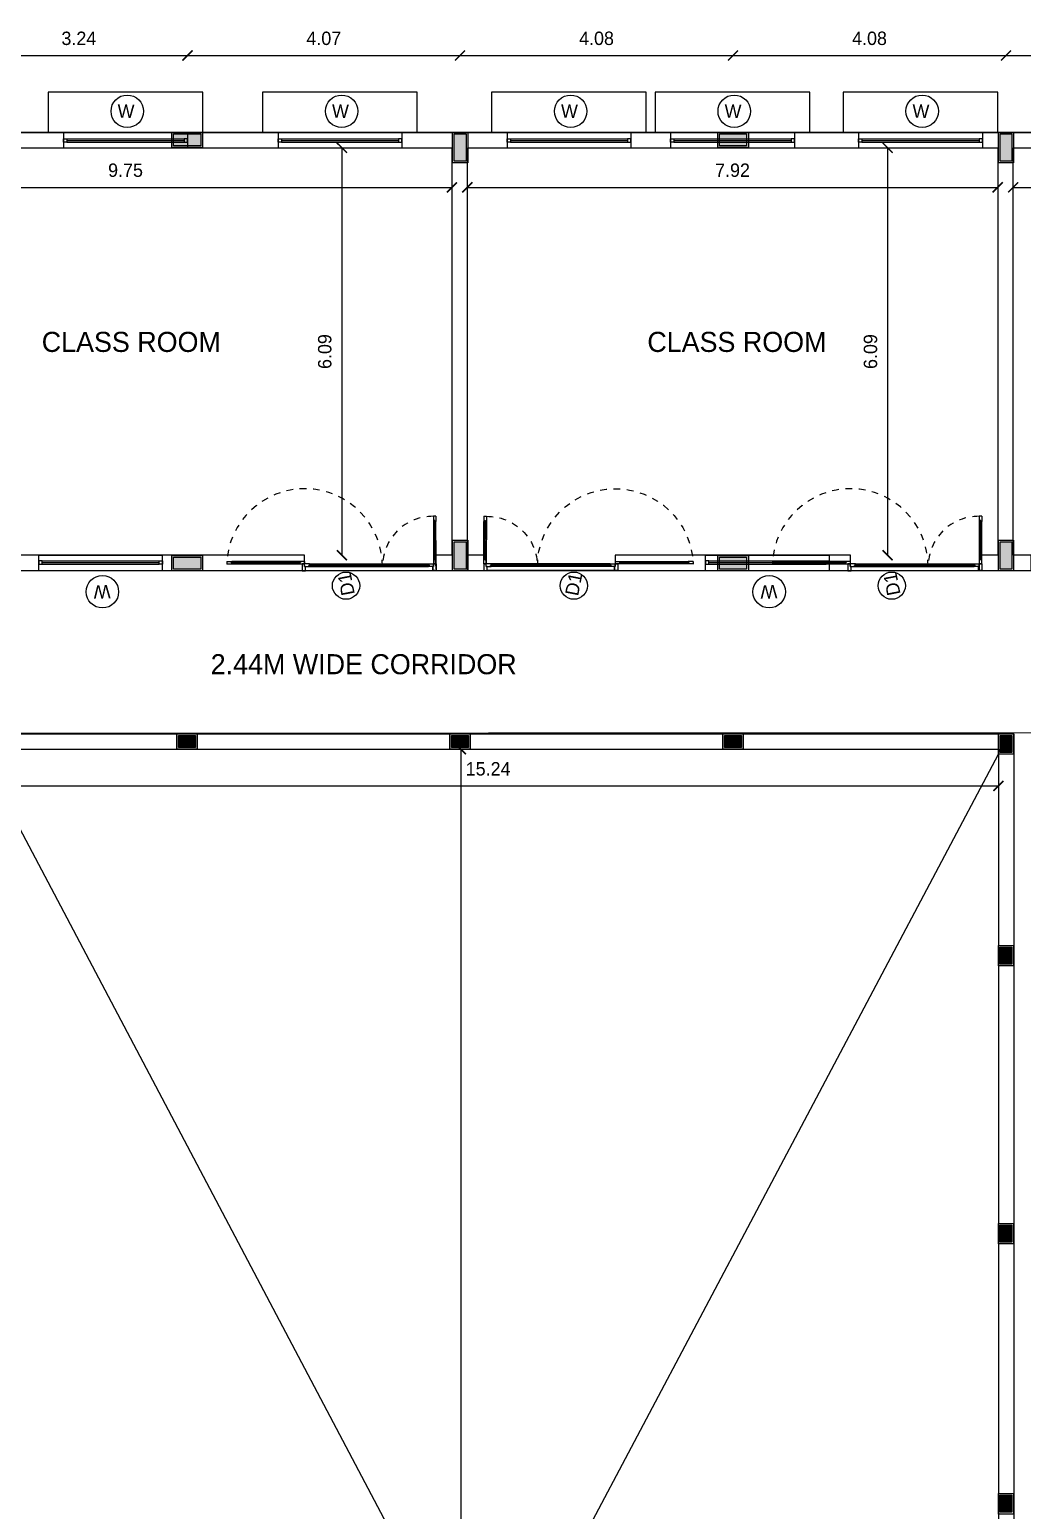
# Model space of a CAD drawing. Header units: metres. Extents: x 6102560 to 6120122, y -6664095 to -6659794.
# Drawn here: x 6102573.17 to 6102588, y -6659897.64 to -6659875.51 of the extents above; entities that cross this region are included whole.
import ezdxf

# ---------------------------------------------------------------- set-up
doc = ezdxf.new("R2010")
doc.units = ezdxf.units.M
doc.header["$LTSCALE"] = 500
doc.header["$MEASUREMENT"] = 0
for name, pattern in [('DASHED2', [0.375, 0.25, -0.125]), ('HIDDEN', [0.375, 0.25, -0.125]), ('PHANTOM2', [1.25, 0.625, -0.125, 0.125, -0.125, 0.125, -0.125])]:
    doc.linetypes.add(name, pattern=pattern)
doc.layers.get('0').update_dxf_attribs({"linetype": 'CONTINUOUS'})
doc.layers.get('Defpoints').update_dxf_attribs({"linetype": 'CONTINUOUS'})
for name, color, linetype in [('above', 250, 'DASHED2'), ('BLK_1_FLR_0_BLT_UP_AREA_DEDUCT', 26, 'CONTINUOUS'), ('BLK_1_FLR_0_CARPET_AREA', 10, 'CONTINUOUS'), ('BLK_1_FLR_0_CHAJJA', 6, 'CONTINUOUS'), ('BLK_1_FLR_0_REGULAR_ROOM_1', 117, 'CONTINUOUS'), ('DOORTEXT', 13, 'CONTINUOUS'), ('ED', 30, 'CONTINUOUS'), ('FURN1', 252, 'CONTINUOUS'), ('FURNITURE', 252, 'CONTINUOUS'), ('FURNITURES', 252, 'CONTINUOUS'), ('TEXT', 4, 'CONTINUOUS'), ('W-SCH', 205, 'CONTINUOUS'), ('wall', 125, 'CONTINUOUS'), ('wall1', 125, 'CONTINUOUS'), ('WINDOWS', 252, 'CONTINUOUS')]:
    doc.layers.add(name, color=color, linetype=linetype)
doc.layers.add('BLK_1_FLR_0_BLT_UP_AREA', color=26, linetype='CONTINUOUS', plot=False)
doc.styles.add('RM', font='GOTHIC.TTF')
doc.styles.add('S2', font='GOTHIC.TTF')
doc.styles.add('USA TEXT', font='GOTHIC.TTF')
doc.dimstyles.new('1-100-ED', dxfattribs={"dimtxt": 0.2, "dimasz": 0.15, "dimexe": 0.18, "dimexo": 0.0625, "dimgap": 0.15, "dimtad": 1, "dimzin": 0, "dimdsep": 46, "dimtxsty": 'USA TEXT', "dimblk": 'ARCHTICK', "dimcen": 0.1, "dimse1": 1, "dimse2": 1, "dimclrd": 256, "dimclrt": 256, "dimadec": 0, "dimazin": 0, "dimtfac": 1, "dimtofl": 0, "dimtmove": 0, "dimatfit": 3, "dimldrblk": 'ARCHTICK', "dimfxl": 0, "dimtolj": 1, "dimtzin": 0, "dimarcsym": 0})

# ---------------------------------------------------------------- blocks, each defined once
blk = doc.blocks.new('_ArchTick')
at = {"color": 0, "linetype": 'ByBlock', "const_width": 0.15}
blk.add_lwpolyline([(-0.5, -0.5), (0.5, 0.5)], dxfattribs=at)
blk = doc.blocks.new('*D69')
at = {"layer": 'Defpoints', "color": 0}
for p in [(6102587.862, -6659877.272), (6102596.942, -6659877.272), (6102596.942, -6659877.864)]:
    blk.add_point(p, dxfattribs=at)
at = {"layer": 'ED', "linetype": 'PHANTOM2', "lineweight": -2}
blk.add_line((6102587.862, -6659877.864), (6102596.942, -6659877.864), dxfattribs=at)
at = {"layer": 'ED', "lineweight": -2, "xscale": 0.15, "yscale": 0.15, "zscale": 0.15, "rotation": 180}
blk.add_blockref('_ArchTick', (6102587.862, -6659877.864), dxfattribs=at)
at = {"layer": 'ED', "lineweight": -2, "xscale": 0.15, "yscale": 0.15, "zscale": 0.15}
blk.add_blockref('_ArchTick', (6102596.942, -6659877.864), dxfattribs=at)
at = {"layer": 'ED', "insert": (6102592.402, -6659877.609), "char_height": 0.2, "attachment_point": 5, "style": 'USA TEXT'}
blk.add_mtext('\\A1;9.08', dxfattribs=at)
blk = doc.blocks.new('*D70')
at = {"layer": 'Defpoints', "color": 0}
for p in [(6102578.375, -6659877.273), (6102577.838, -6659883.362), (6102578.375, -6659883.362)]:
    blk.add_point(p, dxfattribs=at)
at = {"layer": 'ED', "linetype": 'PHANTOM2', "lineweight": -2}
blk.add_line((6102577.838, -6659877.273), (6102577.838, -6659883.362), dxfattribs=at)
at = {"layer": 'ED', "lineweight": -2, "xscale": 0.15, "yscale": 0.15, "zscale": 0.15}
for p, rotation in [((6102577.838, -6659877.273), 90), ((6102577.838, -6659883.362), 270)]:
    blk.add_blockref('_ArchTick', p, dxfattribs=dict(at, rotation=rotation))
at = {"layer": 'ED', "insert": (6102577.583, -6659880.318), "char_height": 0.2, "attachment_point": 5, "rotation": 90, "style": 'USA TEXT'}
blk.add_mtext('\\A1;6.09', dxfattribs=at)
blk = doc.blocks.new('*D71')
at = {"layer": 'Defpoints', "color": 0}
for p in [(6102569.732, -6659877.272), (6102579.482, -6659877.272), (6102579.482, -6659877.864)]:
    blk.add_point(p, dxfattribs=at)
at = {"layer": 'ED', "linetype": 'PHANTOM2', "lineweight": -2}
blk.add_line((6102569.732, -6659877.864), (6102579.482, -6659877.864), dxfattribs=at)
at = {"layer": 'ED', "lineweight": -2, "xscale": 0.15, "yscale": 0.15, "zscale": 0.15, "rotation": 180}
blk.add_blockref('_ArchTick', (6102569.732, -6659877.864), dxfattribs=at)
at = {"layer": 'ED', "lineweight": -2, "xscale": 0.15, "yscale": 0.15, "zscale": 0.15}
blk.add_blockref('_ArchTick', (6102579.482, -6659877.864), dxfattribs=at)
at = {"layer": 'ED', "insert": (6102574.607, -6659877.609), "char_height": 0.2, "attachment_point": 5, "style": 'USA TEXT'}
blk.add_mtext('\\A1;9.75', dxfattribs=at)
blk = doc.blocks.new('A$C62665808')
at = {"layer": 'FURNITURES', "color": 233}
for p, q in [((512, 100), (437, 100)), ((450, 62), (512, 62)), ((500, 78), (500, 84)), ((512, 84), (500, 84)), ((512, 78), (500, 78)), ((512, 84), (512, 100)), ((512, 62), (512, 78)), ((2288, 84), (2288, 100)), ((2288, 100), (2363, 100)), ((2288, 84), (2300, 84)), ((2288, 62), (2288, 78)), ((2288, 78), (2300, 78)), ((2350, 62), (2288, 62)), ((2300, 78), (2300, 84))]:
    blk.add_line(p, q, dxfattribs=at)
at = {"layer": 'FURNITURES', "color": 250}
for p, q in [((512, 100), (2288, 100)), ((512, 84), (2300, 84)), ((512, 78), (2300, 78)), ((512, 62), (2288, 62))]:
    blk.add_line(p, q, dxfattribs=at)
at = {"layer": 'FURNITURES', "color": 250, "linetype": 'HIDDEN', "ltscale": 0.5}
for centre, radius, start, end in [((437, 62), 1163, 359.9985, 178.1522), ((2350, 62), 750, 89.1025, 179.9987)]:
    blk.add_arc(centre, radius, start, end, dxfattribs=at)
at = {"layer": 'wall', "color": 7}
for p, q in [((2362, 812), (2362, 737)), ((2399, 812), (2362, 812)), ((2377, 737), (2362, 737)), ((2362, 737), (2363, 175)), ((2378, 175), (2377, 750)), ((2384, 750), (2377, 750)), ((2377, 737), (2377, 750)), ((2384, 175), (2384, 750)), ((2384, 737), (2384, 750)), ((2399, 737), (2384, 737)), ((2399, 812), (2399, 737)), ((2400, 175), (2399, 737)), ((-725, 137), (-650, 137)), ((-725, 137), (-725, 100)), ((-725, 100), (-650, 100)), ((363, 122), (-662, 122)), ((-662, 122), (-662, 116)), ((-650, 122), (-662, 122)), ((363, 116), (-662, 116)), ((-650, 116), (-662, 116)), ((-650, 137), (-650, 122)), ((363, 137), (-650, 137)), ((-650, 116), (-650, 100)), ((-650, 100), (363, 100)), ((437, 137), (363, 137)), ((363, 137), (363, 122)), ((363, 122), (375, 122)), ((363, 116), (363, 100)), ((363, 116), (375, 116)), ((363, 100), (437, 100)), ((375, 122), (375, 116)), ((437, 137), (437, 100)), ((437, 62), (437, 100)), ((437, 62), (450, 62)), ((2363, 62), (2350, 62)), ((2378, 175), (2363, 175)), ((2363, 175), (2363, 100)), ((2363, 62), (2363, 100)), ((2400, 100), (2363, 100)), ((2378, 175), (2378, 162)), ((2384, 162), (2378, 162)), ((2400, 175), (2384, 175)), ((2384, 175), (2384, 162)), ((2400, 100), (2400, 175))]:
    blk.add_line(p, q, dxfattribs=at)
for points in [[(437, 100), (400, 100), (400, 0), (450, 0), (450, 62)], [(2363, 100), (2400, 100), (2400, 0), (2350, 0), (2350, 62)]]:
    blk.add_lwpolyline(points, dxfattribs=at)
blk = doc.blocks.new('*D72')
at = {"layer": 'Defpoints', "color": 0}
for p in [(6102586.525, -6659877.273), (6102585.988, -6659883.362), (6102586.525, -6659883.362)]:
    blk.add_point(p, dxfattribs=at)
at = {"layer": 'ED', "linetype": 'PHANTOM2', "lineweight": -2}
blk.add_line((6102585.988, -6659877.273), (6102585.988, -6659883.362), dxfattribs=at)
at = {"layer": 'ED', "lineweight": -2, "xscale": 0.15, "yscale": 0.15, "zscale": 0.15}
for p, rotation in [((6102585.988, -6659877.273), 90), ((6102585.988, -6659883.362), 270)]:
    blk.add_blockref('_ArchTick', p, dxfattribs=dict(at, rotation=rotation))
at = {"layer": 'ED', "insert": (6102585.733, -6659880.318), "char_height": 0.2, "attachment_point": 5, "rotation": 90, "style": 'USA TEXT'}
blk.add_mtext('\\A1;6.09', dxfattribs=at)
blk = doc.blocks.new('*D73')
at = {"layer": 'Defpoints', "color": 0}
for p in [(6102579.712, -6659877.272), (6102587.632, -6659877.272), (6102587.632, -6659877.864)]:
    blk.add_point(p, dxfattribs=at)
at = {"layer": 'ED', "linetype": 'PHANTOM2', "lineweight": -2}
blk.add_line((6102579.712, -6659877.864), (6102587.632, -6659877.864), dxfattribs=at)
at = {"layer": 'ED', "lineweight": -2, "xscale": 0.15, "yscale": 0.15, "zscale": 0.15, "rotation": 180}
blk.add_blockref('_ArchTick', (6102579.712, -6659877.864), dxfattribs=at)
at = {"layer": 'ED', "lineweight": -2, "xscale": 0.15, "yscale": 0.15, "zscale": 0.15}
blk.add_blockref('_ArchTick', (6102587.632, -6659877.864), dxfattribs=at)
at = {"layer": 'ED', "insert": (6102583.672, -6659877.609), "char_height": 0.2, "attachment_point": 5, "style": 'USA TEXT'}
blk.add_mtext('\\A1;7.92', dxfattribs=at)
blk = doc.blocks.new('pillar')
h = blk.add_hatch(color=256)
h.dxf.hatch_style = 1
h.paths.add_polyline_path([(706166.06, -163844.8), (706182.06, -163844.8), (706182.06, -163837.8), (706166.06, -163837.8)])
h = blk.add_hatch(color=256)
h.dxf.hatch_style = 1
h.paths.add_polyline_path([(706331.06, -163837.8), (706331.06, -163853.8), (706338.06, -163853.8), (706338.06, -163837.8)])
h = blk.add_hatch(color=256)
h.dxf.hatch_style = 1
h.paths.add_polyline_path([(706487.06, -163844.8), (706503.06, -163844.8), (706503.06, -163837.8), (706487.06, -163837.8)])
h = blk.add_hatch(color=256)
h.dxf.hatch_style = 1
h.paths.add_polyline_path([(706652.06, -163837.8), (706652.06, -163853.8), (706659.06, -163853.8), (706659.06, -163837.8)])
h = blk.add_hatch(color=256)
h.dxf.hatch_style = 1
h.paths.add_polyline_path([(706331.06, -164077.8), (706331.06, -164093.8), (706338.06, -164093.8), (706338.06, -164077.8)])
h = blk.add_hatch(color=256)
h.dxf.hatch_style = 1
h.paths.add_polyline_path([(706652.06, -164077.8), (706652.06, -164093.8), (706659.06, -164093.8), (706659.06, -164077.8)])
h = blk.add_hatch(color=256)
h.dxf.hatch_style = 1
h.paths.add_polyline_path([(706166.06, -164093.8), (706182.06, -164093.8), (706182.06, -164086.8), (706166.06, -164086.8)])
h = blk.add_hatch(color=256)
h.dxf.hatch_style = 1
h.paths.add_polyline_path([(706487.06, -164093.8), (706503.06, -164093.8), (706503.06, -164086.8), (706487.06, -164086.8)])
h = blk.add_hatch(color=256)
h.dxf.hatch_style = 1
h.paths.add_polyline_path([(706169.06, -164191.8), (706169.06, -164198.8), (706179.06, -164198.8), (706179.06, -164191.8)])
h = blk.add_hatch(color=256)
h.dxf.hatch_style = 1
h.paths.add_polyline_path([(706329.56, -164191.8), (706329.56, -164198.8), (706339.56, -164198.8), (706339.56, -164191.8)])
h = blk.add_hatch(color=256)
h.dxf.hatch_style = 1
h.paths.add_polyline_path([(706490.06, -164191.8), (706490.06, -164198.8), (706500.06, -164198.8), (706500.06, -164191.8)])
h = blk.add_hatch(color=256)
h.dxf.hatch_style = 1
h.paths.add_polyline_path([(706652.06, -164201.8), (706659.06, -164201.8), (706659.06, -164191.8), (706652.06, -164191.8)])
h = blk.add_hatch(color=256)
h.dxf.hatch_style = 1
h.paths.add_polyline_path([(706652.06, -164326.3), (706659.06, -164326.3), (706659.06, -164316.3), (706652.06, -164316.3)])
h = blk.add_hatch(color=256)
h.dxf.hatch_style = 1
h.paths.add_polyline_path([(706652.06, -164489.8), (706659.06, -164489.8), (706659.06, -164479.8), (706652.06, -164479.8)])
h = blk.add_hatch(color=256)
h.dxf.hatch_style = 1
h.paths.add_polyline_path([(706652.06, -164648.8), (706659.06, -164648.8), (706659.06, -164638.8), (706652.06, -164638.8)])
for points in [[(706183.06, -163845.8), (706165.06, -163845.8), (706165.06, -163836.8), (706183.06, -163836.8)], [(706330.06, -163854.8), (706330.06, -163836.8), (706339.06, -163836.8), (706339.06, -163854.8)], [(706504.06, -163845.8), (706486.06, -163845.8), (706486.06, -163836.8), (706504.06, -163836.8)], [(706651.06, -163854.8), (706651.06, -163836.8), (706660.06, -163836.8), (706660.06, -163854.8)], [(706182.06, -163844.8), (706166.06, -163844.8), (706166.06, -163837.8), (706182.06, -163837.8)], [(706331.06, -163853.8), (706331.06, -163837.8), (706338.06, -163837.8), (706338.06, -163853.8)], [(706503.06, -163844.8), (706487.06, -163844.8), (706487.06, -163837.8), (706503.06, -163837.8)], [(706652.06, -163853.8), (706652.06, -163837.8), (706659.06, -163837.8), (706659.06, -163853.8)], [(706330.06, -164094.8), (706330.06, -164076.8), (706339.06, -164076.8), (706339.06, -164094.8)], [(706331.06, -164093.8), (706331.06, -164077.8), (706338.06, -164077.8), (706338.06, -164093.8)], [(706651.06, -164094.8), (706651.06, -164076.8), (706660.06, -164076.8), (706660.06, -164094.8)], [(706652.06, -164093.8), (706652.06, -164077.8), (706659.06, -164077.8), (706659.06, -164093.8)], [(706183.06, -164094.8), (706165.06, -164094.8), (706165.06, -164085.8), (706183.06, -164085.8)], [(706182.06, -164093.8), (706166.06, -164093.8), (706166.06, -164086.8), (706182.06, -164086.8)], [(706504.06, -164094.8), (706486.06, -164094.8), (706486.06, -164085.8), (706504.06, -164085.8)], [(706503.06, -164093.8), (706487.06, -164093.8), (706487.06, -164086.8), (706503.06, -164086.8)], [(706168.06, -164199.8), (706168.06, -164190.8), (706180.06, -164190.8), (706180.06, -164199.8)], [(706169.06, -164198.8), (706169.06, -164191.8), (706179.06, -164191.8), (706179.06, -164198.8)], [(706328.56, -164199.8), (706328.56, -164190.8), (706340.56, -164190.8), (706340.56, -164199.8)], [(706329.56, -164198.8), (706329.56, -164191.8), (706339.56, -164191.8), (706339.56, -164198.8)], [(706489.06, -164199.8), (706489.06, -164190.8), (706501.06, -164190.8), (706501.06, -164199.8)], [(706490.06, -164198.8), (706490.06, -164191.8), (706500.06, -164191.8), (706500.06, -164198.8)], [(706660.06, -164202.8), (706651.06, -164202.8), (706651.06, -164190.8), (706660.06, -164190.8)], [(706659.06, -164201.8), (706652.06, -164201.8), (706652.06, -164191.8), (706659.06, -164191.8)], [(706660.06, -164327.3), (706651.06, -164327.3), (706651.06, -164315.3), (706660.06, -164315.3)], [(706659.06, -164326.3), (706652.06, -164326.3), (706652.06, -164316.3), (706659.06, -164316.3)], [(706660.06, -164490.8), (706651.06, -164490.8), (706651.06, -164478.8), (706660.06, -164478.8)], [(706659.06, -164489.8), (706652.06, -164489.8), (706652.06, -164479.8), (706659.06, -164479.8)], [(706660.06, -164649.8), (706651.06, -164649.8), (706651.06, -164637.8), (706660.06, -164637.8)], [(706659.06, -164648.8), (706652.06, -164648.8), (706652.06, -164638.8), (706659.06, -164638.8)]]:
    blk.add_lwpolyline(points, close=True)
blk = doc.blocks.new('*D41')
at = {"linetype": 'PHANTOM2', "lineweight": -2}
blk.add_line((6102572.288, -6659875.893), (6102575.532, -6659875.893), dxfattribs=at)
at = {"layer": 'Defpoints', "color": 0}
for p in [(6102575.532, -6659875.893), (6102572.288, -6659877.04), (6102575.532, -6659877.04)]:
    blk.add_point(p, dxfattribs=at)
at = {"lineweight": -2, "xscale": 0.15, "yscale": 0.15, "zscale": 0.15, "rotation": 180}
blk.add_blockref('_ArchTick', (6102572.288, -6659875.893), dxfattribs=at)
at = {"lineweight": -2, "xscale": 0.15, "yscale": 0.15, "zscale": 0.15}
blk.add_blockref('_ArchTick', (6102575.532, -6659875.893), dxfattribs=at)
at = {"insert": (6102573.91, -6659875.638), "char_height": 0.2, "attachment_point": 5, "style": 'USA TEXT'}
blk.add_mtext('\\A1;3.24', dxfattribs=at)
blk = doc.blocks.new('*D120')
at = {"linetype": 'PHANTOM2', "lineweight": -2}
blk.add_line((6102575.532, -6659875.893), (6102579.603, -6659875.893), dxfattribs=at)
at = {"layer": 'Defpoints', "color": 0}
for p in [(6102579.603, -6659875.893), (6102575.532, -6659877.04), (6102579.603, -6659877.04)]:
    blk.add_point(p, dxfattribs=at)
at = {"lineweight": -2, "xscale": 0.15, "yscale": 0.15, "zscale": 0.15, "rotation": 180}
blk.add_blockref('_ArchTick', (6102575.532, -6659875.893), dxfattribs=at)
at = {"lineweight": -2, "xscale": 0.15, "yscale": 0.15, "zscale": 0.15}
blk.add_blockref('_ArchTick', (6102579.603, -6659875.893), dxfattribs=at)
at = {"insert": (6102577.568, -6659875.638), "char_height": 0.2, "attachment_point": 5, "style": 'USA TEXT'}
blk.add_mtext('\\A1;4.07', dxfattribs=at)
blk = doc.blocks.new('*D121')
at = {"linetype": 'PHANTOM2', "lineweight": -2}
blk.add_line((6102579.603, -6659875.893), (6102583.68, -6659875.893), dxfattribs=at)
at = {"layer": 'Defpoints', "color": 0}
for p in [(6102583.68, -6659875.893), (6102579.603, -6659877.04), (6102583.68, -6659877.065)]:
    blk.add_point(p, dxfattribs=at)
at = {"lineweight": -2, "xscale": 0.15, "yscale": 0.15, "zscale": 0.15, "rotation": 180}
blk.add_blockref('_ArchTick', (6102579.603, -6659875.893), dxfattribs=at)
at = {"lineweight": -2, "xscale": 0.15, "yscale": 0.15, "zscale": 0.15}
blk.add_blockref('_ArchTick', (6102583.68, -6659875.893), dxfattribs=at)
at = {"insert": (6102581.641, -6659875.638), "char_height": 0.2, "attachment_point": 5, "style": 'USA TEXT'}
blk.add_mtext('\\A1;4.08', dxfattribs=at)
blk = doc.blocks.new('*D122')
at = {"linetype": 'PHANTOM2', "lineweight": -2}
blk.add_line((6102583.68, -6659875.893), (6102587.756, -6659875.893), dxfattribs=at)
at = {"layer": 'Defpoints', "color": 0}
for p in [(6102587.756, -6659875.893), (6102583.68, -6659877.065), (6102587.756, -6659877.04)]:
    blk.add_point(p, dxfattribs=at)
at = {"lineweight": -2, "xscale": 0.15, "yscale": 0.15, "zscale": 0.15, "rotation": 180}
blk.add_blockref('_ArchTick', (6102583.68, -6659875.893), dxfattribs=at)
at = {"lineweight": -2, "xscale": 0.15, "yscale": 0.15, "zscale": 0.15}
blk.add_blockref('_ArchTick', (6102587.756, -6659875.893), dxfattribs=at)
at = {"insert": (6102585.718, -6659875.638), "char_height": 0.2, "attachment_point": 5, "style": 'USA TEXT'}
blk.add_mtext('\\A1;4.08', dxfattribs=at)
blk = doc.blocks.new('*D123')
at = {"linetype": 'PHANTOM2', "lineweight": -2}
blk.add_line((6102587.756, -6659875.893), (6102590.423, -6659875.893), dxfattribs=at)
at = {"layer": 'Defpoints', "color": 0}
for p in [(6102590.423, -6659875.893), (6102587.756, -6659877.04), (6102590.423, -6659877.04)]:
    blk.add_point(p, dxfattribs=at)
at = {"lineweight": -2, "xscale": 0.15, "yscale": 0.15, "zscale": 0.15, "rotation": 180}
blk.add_blockref('_ArchTick', (6102587.756, -6659875.893), dxfattribs=at)
at = {"lineweight": -2, "xscale": 0.15, "yscale": 0.15, "zscale": 0.15}
blk.add_blockref('_ArchTick', (6102590.423, -6659875.893), dxfattribs=at)
at = {"insert": (6102589.09, -6659875.638), "char_height": 0.2, "attachment_point": 5, "style": 'USA TEXT'}
blk.add_mtext('\\A1;2.67', dxfattribs=at)
blk = doc.blocks.new('*D143')
at = {"linetype": 'PHANTOM2', "lineweight": -2}
blk.add_line((6102572.402, -6659886.81), (6102587.642, -6659886.81), dxfattribs=at)
at = {"layer": 'Defpoints', "color": 0}
for p in [(6102572.402, -6659886.262), (6102587.642, -6659886.262), (6102587.642, -6659886.81)]:
    blk.add_point(p, dxfattribs=at)
at = {"lineweight": -2, "xscale": 0.15, "yscale": 0.15, "zscale": 0.15, "rotation": 180}
blk.add_blockref('_ArchTick', (6102572.402, -6659886.81), dxfattribs=at)
at = {"lineweight": -2, "xscale": 0.15, "yscale": 0.15, "zscale": 0.15}
blk.add_blockref('_ArchTick', (6102587.642, -6659886.81), dxfattribs=at)
at = {"insert": (6102580.022, -6659886.555), "char_height": 0.2, "attachment_point": 5, "style": 'USA TEXT'}
blk.add_mtext('\\A1;15.24', dxfattribs=at)
blk = doc.blocks.new('*D144')
at = {"linetype": 'PHANTOM2', "lineweight": -2}
blk.add_line((6102579.614, -6659886.26), (6102579.614, -6659915.134), dxfattribs=at)
at = {"layer": 'Defpoints', "color": 0}
for p in [(6102579.603, -6659886.26), (6102579.603, -6659915.134), (6102579.614, -6659915.134)]:
    blk.add_point(p, dxfattribs=at)
at = {"lineweight": -2, "xscale": 0.15, "yscale": 0.15, "zscale": 0.15}
for p, rotation in [((6102579.614, -6659886.26), 90), ((6102579.614, -6659915.134), 270)]:
    blk.add_blockref('_ArchTick', p, dxfattribs=dict(at, rotation=rotation))
at = {"insert": (6102579.359, -6659900.697), "char_height": 0.2, "attachment_point": 5, "rotation": 90, "style": 'USA TEXT'}
blk.add_mtext('\\A1;28.87', dxfattribs=at)

msp = doc.modelspace()

# ---------------------------------------------------------------- linework, layer by layer
msp.add_line((6102596.41637, -6659883.59357), (6102571.91363, -6659883.59363))
at = {"color": 15}
for points in [[(6102569.7319, -6659877.27235), (6102579.4819, -6659877.27235), (6102579.4819, -6659883.36235), (6102579.22218, -6659883.3627), (6102579.24372, -6659883.59235), (6102579.7119, -6659883.59235), (6102579.7119, -6659877.27235), (6102587.6319, -6659877.27235), (6102587.6319, -6659883.36235), (6102587.35656, -6659883.36235), (6102587.35657, -6659883.59235), (6102588.13036, -6659883.59235), (6102588.13043, -6659883.36235), (6102587.8619, -6659883.36235), (6102587.8619, -6659877.27235), (6102596.6337, -6659877.27235), (6102596.6337, -6659883.36235), (6102596.6337, -6659883.36273), (6102596.6337, -6659883.59235), (6102596.6337, -6659883.59235), (6102596.6337, -6659886.01249), (6102563.4119, -6659886.03235)], [(6102572.1719, -6659886.03055), (6102587.8707, -6659886.01898)]]:
    msp.add_lwpolyline(points, dxfattribs=at)
at = {"linetype": 'PHANTOM2', "ltscale": 500}
for points in [[(6102587.6421, -6659915.13435), (6102572.4019, -6659886.26235)], [(6102572.4019, -6659915.13435), (6102587.6421, -6659886.33635)]]:
    msp.add_lwpolyline(points, dxfattribs=at)
at = {"color": 15, "linetype": 'Continuous'}
msp.add_lwpolyline([(6102572.4019, -6659886.26235), (6102587.6421, -6659886.26235), (6102587.6421, -6659915.13435), (6102572.4019, -6659915.13435)], close=True, dxfattribs=at)
at = {"layer": 'above'}
for points in [[(6102575.76243, -6659877.04231), (6102575.76243, -6659876.44231), (6102573.45211, -6659876.44226), (6102573.45212, -6659877.04216)], [(6102578.96453, -6659877.04224), (6102578.96453, -6659876.44224), (6102576.65421, -6659876.44218), (6102576.65422, -6659877.04208)], [(6102582.38447, -6659877.04231), (6102582.38448, -6659876.44231), (6102580.07415, -6659876.44226), (6102580.07416, -6659877.04215)], [(6102584.82705, -6659877.04231), (6102584.82705, -6659876.44231), (6102582.51673, -6659876.44226), (6102582.51674, -6659877.04216)], [(6102587.63386, -6659877.04224), (6102587.63387, -6659876.44224), (6102585.32355, -6659876.44218), (6102585.32356, -6659877.04208)]]:
    msp.add_lwpolyline(points, dxfattribs=at)
at = {"layer": 'BLK_1_FLR_0_BLT_UP_AREA', "color": 26, "linetype": 'Continuous'}
msp.add_lwpolyline([(6102563.1819, -6659877.04235), (6102596.8623, -6659877.04235), (6102596.8623, -6659934.34235), (6102563.1819, -6659934.34235)], close=True, dxfattribs=at)
at = {"layer": 'BLK_1_FLR_0_BLT_UP_AREA_DEDUCT', "color": 26, "linetype": 'Continuous'}
msp.add_lwpolyline([(6102572.4019, -6659886.26235), (6102587.6421, -6659886.26235), (6102587.6421, -6659915.13435), (6102572.4019, -6659915.13435)], close=True, dxfattribs=at)
at = {"layer": 'BLK_1_FLR_0_CARPET_AREA', "color": 15}
msp.add_lwpolyline([(6102572.1719, -6659886.03235), (6102587.8707, -6659886.03235), (6102587.8707, -6659915.36435), (6102572.1719, -6659915.36435)], close=True, dxfattribs=at)
at = {"layer": 'BLK_1_FLR_0_CHAJJA', "linetype": 'Continuous'}
for points in [[(6102575.76243, -6659877.04238), (6102575.76243, -6659876.44242), (6102573.45211, -6659876.44247), (6102573.45212, -6659877.04227)], [(6102578.96453, -6659877.04231), (6102578.96453, -6659876.44235), (6102576.65421, -6659876.4424), (6102576.65422, -6659877.04219)], [(6102582.38447, -6659877.04238), (6102582.38448, -6659876.44242), (6102580.07415, -6659876.44247), (6102580.07416, -6659877.04226)], [(6102584.82705, -6659877.04238), (6102584.82705, -6659876.44242), (6102582.51673, -6659876.44247), (6102582.51674, -6659877.04227)], [(6102587.63386, -6659877.04231), (6102587.63387, -6659876.44235), (6102585.32355, -6659876.4424), (6102585.32356, -6659877.04219)]]:
    msp.add_lwpolyline(points, close=True, dxfattribs=at)
at = {"layer": 'BLK_1_FLR_0_REGULAR_ROOM_1', "color": 3, "linetype": 'Continuous'}
for points in [[(6102569.96359, -6659883.59235), (6102569.96359, -6659883.5299), (6102569.91363, -6659883.5299), (6102569.91366, -6659883.37118), (6102569.7319, -6659883.36235), (6102569.7319, -6659877.27235), (6102579.4819, -6659877.27235), (6102579.4819, -6659883.36235), (6102579.20656, -6659883.36235), (6102579.20657, -6659883.5299), (6102579.19415, -6659883.5299), (6102579.19415, -6659883.59235), (6102577.29407, -6659883.59241), (6102577.29407, -6659883.52996), (6102577.28158, -6659883.52996), (6102577.28158, -6659883.36235), (6102571.87616, -6659883.36235), (6102571.87616, -6659883.5299), (6102571.86367, -6659883.5299), (6102571.86367, -6659883.59235), (6102569.96359, -6659883.59235)], [(6102580.00748, -6659883.59235), (6102580.00748, -6659883.5299), (6102579.99495, -6659883.5299), (6102579.99502, -6659883.36235), (6102579.7119, -6659883.36235), (6102579.7119, -6659877.27235), (6102587.6319, -6659877.27235), (6102587.6319, -6659883.36235), (6102587.35656, -6659883.36235), (6102587.35657, -6659883.5299), (6102587.34415, -6659883.5299), (6102587.34415, -6659883.59235), (6102585.44407, -6659883.59241), (6102585.44407, -6659883.52996), (6102585.43158, -6659883.52996), (6102585.43158, -6659883.36235), (6102581.92005, -6659883.36235), (6102581.92005, -6659883.5299), (6102581.90756, -6659883.5299), (6102581.90756, -6659883.59235), (6102580.00748, -6659883.59235)], [(6102588.18032, -6659883.59235), (6102588.18032, -6659883.5299), (6102588.16779, -6659883.5299), (6102588.16787, -6659883.36235), (6102587.8619, -6659883.36235), (6102587.8619, -6659877.27235), (6102596.6337, -6659877.27235), (6102596.6337, -6659883.36235), (6102596.66656, -6659883.36235), (6102596.66657, -6659883.5299), (6102596.65415, -6659883.5299), (6102596.65415, -6659883.59235), (6102594.75407, -6659883.59241), (6102594.75407, -6659883.52996), (6102594.74158, -6659883.52996), (6102594.74158, -6659883.36235), (6102590.09289, -6659883.36235), (6102590.09289, -6659883.5299), (6102590.0804, -6659883.5299), (6102590.0804, -6659883.59235), (6102588.18032, -6659883.59235)]]:
    msp.add_lwpolyline(points, close=True, dxfattribs=at)
at = {"layer": 'FURN1'}
for points in [[(6102573.68212, -6659877.13945), (6102573.73212, -6659877.13945), (6102573.73212, -6659877.18945), (6102573.68212, -6659877.18945)], [(6102573.68274, -6659877.13945), (6102573.73274, -6659877.13945), (6102573.73275, -6659877.18945), (6102573.68275, -6659877.18945)], [(6102575.5318, -6659877.13942), (6102575.4818, -6659877.13942), (6102575.48181, -6659877.18942), (6102575.53181, -6659877.18942)], [(6102575.53243, -6659877.13941), (6102575.48243, -6659877.13942), (6102575.48243, -6659877.18942), (6102575.53243, -6659877.18941)], [(6102576.88422, -6659877.13937), (6102576.93422, -6659877.13937), (6102576.93422, -6659877.18937), (6102576.88422, -6659877.18937)], [(6102576.88484, -6659877.13938), (6102576.93484, -6659877.13937), (6102576.93485, -6659877.18937), (6102576.88485, -6659877.18938)], [(6102578.73391, -6659877.13934), (6102578.68391, -6659877.13934), (6102578.68391, -6659877.18934), (6102578.73391, -6659877.18934)], [(6102578.73453, -6659877.13934), (6102578.68453, -6659877.13934), (6102578.68453, -6659877.18934), (6102578.73453, -6659877.18934)], [(6102580.30416, -6659877.13945), (6102580.35416, -6659877.13945), (6102580.35416, -6659877.18945), (6102580.30416, -6659877.18945)], [(6102580.30479, -6659877.13945), (6102580.35479, -6659877.13945), (6102580.35479, -6659877.18945), (6102580.30479, -6659877.18945)], [(6102582.15385, -6659877.13941), (6102582.10385, -6659877.13942), (6102582.10385, -6659877.18942), (6102582.15385, -6659877.18941)], [(6102582.15447, -6659877.13941), (6102582.10447, -6659877.13941), (6102582.10447, -6659877.18941), (6102582.15447, -6659877.18941)], [(6102582.74674, -6659877.13945), (6102582.79674, -6659877.13945), (6102582.79674, -6659877.18945), (6102582.74674, -6659877.18945)], [(6102582.74736, -6659877.13945), (6102582.79736, -6659877.13945), (6102582.79737, -6659877.18945), (6102582.74737, -6659877.18945)], [(6102584.59642, -6659877.13942), (6102584.54642, -6659877.13942), (6102584.54643, -6659877.18942), (6102584.59643, -6659877.18942)], [(6102584.59705, -6659877.13941), (6102584.54705, -6659877.13942), (6102584.54705, -6659877.18942), (6102584.59705, -6659877.18941)], [(6102585.55356, -6659877.13937), (6102585.60356, -6659877.13937), (6102585.60356, -6659877.18937), (6102585.55356, -6659877.18937)], [(6102585.55418, -6659877.13938), (6102585.60418, -6659877.13937), (6102585.60418, -6659877.18937), (6102585.55418, -6659877.18938)], [(6102587.40324, -6659877.13934), (6102587.35324, -6659877.13934), (6102587.35324, -6659877.18934), (6102587.40324, -6659877.18934)], [(6102587.40387, -6659877.13934), (6102587.35387, -6659877.13934), (6102587.35387, -6659877.18934), (6102587.40387, -6659877.18934)], [(6102573.31112, -6659883.49525), (6102573.36112, -6659883.49525), (6102573.36112, -6659883.44525), (6102573.31112, -6659883.44525)], [(6102573.31174, -6659883.49525), (6102573.36174, -6659883.49525), (6102573.36174, -6659883.44525), (6102573.31174, -6659883.44525)], [(6102575.1608, -6659883.49528), (6102575.1108, -6659883.49528), (6102575.1108, -6659883.44528), (6102575.1608, -6659883.44528)], [(6102575.16143, -6659883.49528), (6102575.11143, -6659883.49528), (6102575.11143, -6659883.44528), (6102575.16143, -6659883.44528)], [(6102583.26885, -6659883.49525), (6102583.31885, -6659883.49525), (6102583.31886, -6659883.44525), (6102583.26886, -6659883.44525)], [(6102583.26948, -6659883.49525), (6102583.31948, -6659883.49525), (6102583.31948, -6659883.44525), (6102583.26948, -6659883.44525)], [(6102585.11854, -6659883.49528), (6102585.06854, -6659883.49528), (6102585.06854, -6659883.44528), (6102585.11854, -6659883.44528)], [(6102585.11917, -6659883.49528), (6102585.06917, -6659883.49528), (6102585.06917, -6659883.44528), (6102585.11917, -6659883.44528)]]:
    msp.add_lwpolyline(points, close=True, dxfattribs=at)
at = {"layer": 'FURNITURE', "linetype": 'HIDDEN', "ltscale": 0.2}
for p, q in [((6102573.73212, -6659877.18945), (6102575.48181, -6659877.18942)), ((6102573.73274, -6659877.13949), (6102575.48243, -6659877.13942)), ((6102576.93422, -6659877.18937), (6102578.68391, -6659877.18935)), ((6102576.93484, -6659877.13941), (6102578.68453, -6659877.13934)), ((6102580.35416, -6659877.18945), (6102582.10385, -6659877.18942)), ((6102580.35479, -6659877.13948), (6102582.10447, -6659877.13941)), ((6102582.79674, -6659877.18945), (6102584.54643, -6659877.18942)), ((6102582.79736, -6659877.13949), (6102584.54705, -6659877.13942)), ((6102585.60356, -6659877.18937), (6102587.35324, -6659877.18935)), ((6102585.60418, -6659877.13941), (6102587.35387, -6659877.13934)), ((6102573.36112, -6659883.44525), (6102575.1108, -6659883.44528)), ((6102573.36174, -6659883.49521), (6102575.11143, -6659883.49528)), ((6102583.31886, -6659883.44525), (6102585.06854, -6659883.44528)), ((6102583.31948, -6659883.49521), (6102585.06917, -6659883.49528))]:
    msp.add_line(p, q, dxfattribs=at)
at = {"layer": 'FURNITURE', "color": 4, "linetype": 'HIDDEN', "ltscale": 0.2}
for p, q in [((6102573.73274, -6659877.16445), (6102575.48243, -6659877.16442)), ((6102576.93485, -6659877.16437), (6102578.68453, -6659877.16435)), ((6102580.35479, -6659877.16445), (6102582.10447, -6659877.16442)), ((6102582.79737, -6659877.16445), (6102584.54705, -6659877.16442)), ((6102585.60418, -6659877.16437), (6102587.35387, -6659877.16435)), ((6102573.36174, -6659883.47025), (6102575.11143, -6659883.47028)), ((6102583.31948, -6659883.47025), (6102585.06917, -6659883.47028))]:
    msp.add_line(p, q, dxfattribs=at)
at = {"layer": 'W-SCH'}
for centre, radius in [((6102574.6329, -6659876.72692), 0.24242), ((6102577.835, -6659876.72684), 0.24242), ((6102581.25494, -6659876.72692), 0.24242), ((6102583.69752, -6659876.72692), 0.24242), ((6102586.50434, -6659876.72684), 0.24242), ((6102574.2619, -6659883.90778), 0.24242), ((6102577.89989, -6659883.81656), 0.20375), ((6102581.30174, -6659883.81664), 0.20375), ((6102584.21964, -6659883.90778), 0.24242), ((6102586.04989, -6659883.81656), 0.20375)]:
    msp.add_circle(centre, radius, dxfattribs=at)
at = {"layer": 'wall'}
msp.add_lwpolyline([(6102596.8623, -6659877.04235), (6102563.1819, -6659877.04235), (6102563.1819, -6659934.34235), (6102596.8623, -6659934.34235)], close=True, dxfattribs=at)
at = {"layer": 'wall1'}
for p, q in [((6102573.68212, -6659877.04235), (6102573.68212, -6659877.27245)), ((6102575.53242, -6659877.04231), (6102575.53243, -6659877.27242)), ((6102576.88422, -6659877.04228), (6102576.88423, -6659877.27238)), ((6102578.73453, -6659877.04224), (6102578.73454, -6659877.27235)), ((6102580.30416, -6659877.04235), (6102580.30417, -6659877.27245)), ((6102582.15447, -6659877.04231), (6102582.15448, -6659877.27242)), ((6102582.74674, -6659877.04235), (6102582.74674, -6659877.27245)), ((6102584.59705, -6659877.04231), (6102584.59705, -6659877.27242)), ((6102585.55355, -6659877.04228), (6102585.55356, -6659877.27238)), ((6102587.40386, -6659877.04224), (6102587.40387, -6659877.27235)), ((6102573.31111, -6659883.59235), (6102573.31112, -6659883.36224)), ((6102575.16142, -6659883.59238), (6102575.16143, -6659883.36227)), ((6102583.26885, -6659883.59235), (6102583.26886, -6659883.36224)), ((6102585.11916, -6659883.59238), (6102585.11917, -6659883.36227))]:
    msp.add_line(p, q, dxfattribs=at)
at = {"layer": 'WINDOWS'}
for p, q in [((6102573.68212, -6659877.04239), (6102575.53242, -6659877.04232)), ((6102576.88422, -6659877.04232), (6102578.73453, -6659877.04224)), ((6102580.30416, -6659877.04239), (6102582.15447, -6659877.04232)), ((6102582.74674, -6659877.04239), (6102584.59705, -6659877.04232)), ((6102585.55355, -6659877.04232), (6102587.40386, -6659877.04224)), ((6102573.68212, -6659877.27234), (6102575.53243, -6659877.27235)), ((6102576.88423, -6659877.27227), (6102578.73454, -6659877.27228)), ((6102580.30417, -6659877.27234), (6102582.15448, -6659877.27235)), ((6102582.74674, -6659877.27234), (6102584.59705, -6659877.27235)), ((6102585.55356, -6659877.27227), (6102587.40387, -6659877.27228)), ((6102573.31112, -6659883.36235), (6102575.16143, -6659883.36234)), ((6102583.26886, -6659883.36235), (6102585.11917, -6659883.36234)), ((6102573.31111, -6659883.59231), (6102575.16142, -6659883.59238)), ((6102583.26885, -6659883.59231), (6102585.11916, -6659883.59238))]:
    msp.add_line(p, q, dxfattribs=at)

# ---------------------------------------------------------------- block references
at = {"xscale": 0.0254, "yscale": 0.0254, "zscale": 0.0254}
msp.add_blockref('pillar', (6084638.70511, -6655715.58534), dxfattribs=at)
at = {"layer": 'wall1', "yscale": 0.001, "zscale": 0.001}
for p, xscale, rotation in [((6102576.84411, -6659883.59242), 0.001, 0.003098280927097), ((6102582.35752, -6659883.59235), -0.001, 359.9986852858659), ((6102584.99411, -6659883.59242), 0.001, 0.003098280927097)]:
    msp.add_blockref('A$C62665808', p, dxfattribs=dict(at, xscale=xscale, rotation=rotation))

# ---------------------------------------------------------------- texts
at = {"layer": 'DOORTEXT', "color": 3, "style": 'RM'}
for s, rotation, p in [('W', 358.889061, (6102574.48552, -6659876.82239)), ('W', 358.889061, (6102577.68762, -6659876.82232)), ('W', 358.889061, (6102581.10756, -6659876.82239)), ('W', 358.889061, (6102583.55014, -6659876.82239)), ('W', 358.889061, (6102586.35695, -6659876.82232)), ('D1', 101.053841, (6102578.03241, -6659883.94153)), ('D1', 78.947943, (6102581.36552, -6659883.97995)), ('D1', 101.053841, (6102586.18241, -6659883.94153)), ('W', 181.110939, (6102574.38204, -6659883.80712)), ('W', 181.110939, (6102584.33977, -6659883.80712))]:
    msp.add_text(s, height=0.2, rotation=rotation, dxfattribs=at).set_placement(p)
at = {"layer": 'TEXT', "color": 7, "style": 'S2'}
for s, p in [('CLASS ROOM', (6102573.35533, -6659880.32352)), ('CLASS ROOM', (6102582.39964, -6659880.32352)), ('2.44M WIDE CORRIDOR ', (6102575.87895, -6659885.14009))]:
    msp.add_text(s, height=0.3, dxfattribs=at).set_placement(p)

# ---------------------------------------------------------------- dimensions: what is measured, and where the dimension line sits
for base, p1, p2, override, picture, middle in [((6102575.53242, -6659875.89284), (6102572.2878, -6659877.03995), (6102575.53242, -6659877.03982), {"dimtmove": 1, "dimfxl": 75, "dimfxlon": 1, "dimarcsym": 2}, '*D41', (6102573.91011, -6659875.63781)), ((6102579.603, -6659875.89284), (6102575.53242, -6659877.03982), (6102579.603, -6659877.03995), {"dimtmove": 1, "dimfxl": 75, "dimfxlon": 1, "dimarcsym": 2}, '*D120', (6102577.56771, -6659875.63781)), ((6102583.6797, -6659875.89284), (6102579.603, -6659877.03995), (6102583.6797, -6659877.06535), {"dimtmove": 1, "dimfxl": 75, "dimfxlon": 1, "dimarcsym": 2}, '*D121', (6102581.64135, -6659875.63781)), ((6102587.7564, -6659875.89284), (6102583.6797, -6659877.06535), (6102587.7564, -6659877.03995), {"dimtmove": 1, "dimfxl": 75, "dimfxlon": 1, "dimarcsym": 2}, '*D122', (6102585.71805, -6659875.63781)), ((6102590.4234, -6659875.89284), (6102587.7564, -6659877.03995), (6102590.4234, -6659877.03995), {"dimtmove": 1, "dimfxl": 75, "dimfxlon": 1, "dimarcsym": 2}, '*D123', (6102589.0899, -6659875.63781)), ((6102587.6421, -6659886.81014), (6102572.4019, -6659886.26235), (6102587.6421, -6659886.26235), {"dimfxl": 75, "dimfxlon": 1, "dimarcsym": 2}, '*D143', (6102580.022, -6659886.55511))]:
    dim = msp.add_linear_dim(base=base, p1=p1, p2=p2, dimstyle='1-100-ED', override=override)
    dim.commit()
    dim.dimension.update_dxf_attribs({"geometry": picture, "text_midpoint": middle})
dim = msp.add_linear_dim(base=(6102579.61376, -6659915.13435), p1=(6102579.603, -6659886.26015), p2=(6102579.603, -6659915.13435), angle=90, dimstyle='1-100-ED', override={"dimfxl": 75, "dimfxlon": 1, "dimarcsym": 2})
dim.commit()
dim.dimension.update_dxf_attribs({"geometry": '*D144', "text_midpoint": (6102579.35873, -6659900.69725)})
at = {"layer": 'ED'}
for base, p1, p2, angle, picture, middle in [((6102579.4819, -6659877.86432), (6102569.7319, -6659877.27235), (6102579.4819, -6659877.27235), 180, '*D71', (6102574.6069, -6659877.60929)), ((6102577.83769, -6659883.36235), (6102578.3746, -6659877.27288), (6102578.37457, -6659883.36235), 270, '*D70', (6102577.58266, -6659880.31762)), ((6102587.6319, -6659877.86432), (6102579.7119, -6659877.27235), (6102587.6319, -6659877.27235), 180, '*D73', (6102583.6719, -6659877.60929)), ((6102585.98769, -6659883.36235), (6102586.5246, -6659877.27288), (6102586.52457, -6659883.36235), 270, '*D72', (6102585.73266, -6659880.31762)), ((6102596.9419, -6659877.86432), (6102587.8619, -6659877.27235), (6102596.9419, -6659877.27235), 180, '*D69', (6102592.4019, -6659877.60929))]:
    dim = msp.add_linear_dim(base=base, p1=p1, p2=p2, angle=angle, dimstyle='1-100-ED', override={"dimfxl": 75, "dimarcsym": 2}, dxfattribs=at)
    dim.commit()
    dim.dimension.update_dxf_attribs({"geometry": picture, "text_midpoint": middle})

doc.saveas('drawing.dxf')
